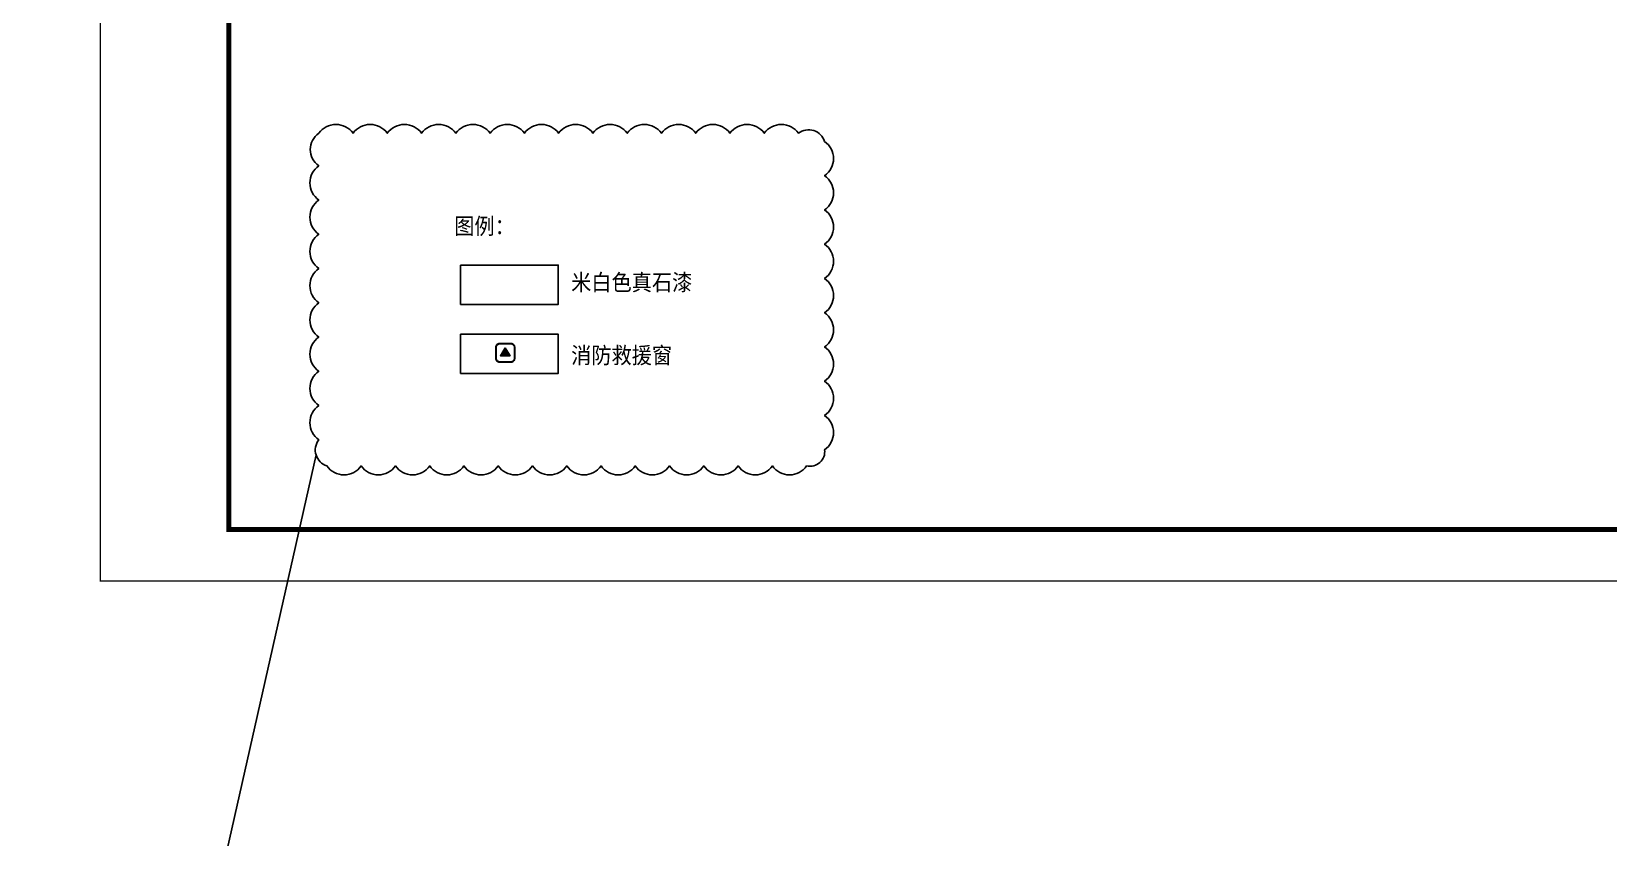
# Model space of a CAD drawing. Extents: x 1738711 to 2346805, y 1189731 to 2516152.
# Drawn here: x 2135904 to 2181922, y 2040718 to 2064249 of the extents above; entities that cross this region are included whole.
import ezdxf
from ezdxf.enums import TextEntityAlignment as Align

# ---------------------------------------------------------------- set-up
doc = ezdxf.new("R2010")
doc.units = 0
doc.header["$LTSCALE"] = 1000
doc.header["$MEASUREMENT"] = 0
for name, color, linetype in [('2', 41, 'Continuous'), ('A-Detl-Thin', 1, 'Continuous'), ('AR-TEXT', 7, 'Continuous'), ('TK', 4, 'Continuous'), ('修改位置', 6, 'Continuous')]:
    doc.layers.add(name, color=color, linetype=linetype)
doc.styles.add('宋体', font='SIMSUN.TTF', dxfattribs={"width": 0.75})
doc.styles.add('黑体', font='simhei_0.ttf', dxfattribs={"width": 0.9})

# ---------------------------------------------------------------- blocks, each defined once
blk = doc.blocks.new('hjashrtahreahe')
at = {"layer": 'TK', "color": 7, "const_width": 25}
blk.add_lwpolyline([(0, 59400), (84100, 59400), (84100, 0), (0, 0)], close=True, dxfattribs=at)
at = {"layer": 'TK', "color": 3, "const_width": 100}
blk.add_lwpolyline([(2500, 1000), (2500, 58400), (83100, 58400), (83100, 1000)], close=True, dxfattribs=at)
at = {"layer": 'TK', "style": '宋体', "width": 0.75}
for tag, height, p in [('项目负责人', 350, (6003, 57089)), ('专业负责人', 350, (6003, 56224)), ('设计人', 350, (6003, 55419)), ('版号1', 250, (77304, 22193)), ('时间1', 250, (82405, 22193)), ('版号2', 250, (77304, 21593)), ('时间2', 250, (82405, 21593)), ('版号3', 250, (77304, 20993)), ('时间3', 250, (82405, 20993)), ('建筑会签', 0.0001, (78978, 2403)), ('电气会签', 0.0001, (82128, 2403)), ('结构会签', 0.0001, (78978, 1803)), ('暖通会签', 0.0001, (82128, 1803)), ('给排水会签', 0.0001, (78978, 1250)), ('智能化会签', 0.0001, (82128, 1250))]:
    blk.add_attdef(tag, text='', height=height, dxfattribs=at).set_placement(p, align=Align.CENTER)
for tag, p in [('合作设计单位', (80816, 48986)), ('版号说明1', (79854, 22318)), ('版号说明2', (79854, 21718)), ('版号说明3', (79854, 21118)), ('浙江绿储科技有限公司', (80545, 16036)), ('百兆瓦级集中式熔盐储能关键', (80545, 14953)), ('设备研发及制造基地项目', (80545, 14603)), ('1#研发楼', (80545, 13636)), ('图名', (80545, 12436)), ('工程编号', (78978, 11461)), ('子项编号', (82128, 11461)), ('建筑', (78978, 10711)), ('图号', (82128, 10711)), ('施工图', (78978, 9961)), ('2023.03', (82128, 9961)), ('审定', (79353, 8461)), ('审核', (79353, 7711)), ('工程负责', (79353, 6961)), ('专业负责', (79353, 6211)), ('设计', (79353, 5461)), ('制图', (79353, 4711)), ('校对', (79353, 3961))]:
    blk.add_attdef(tag, text='', height=250, dxfattribs=at).set_placement(p, align=Align.MIDDLE_CENTER)
blk = doc.blocks.new('44444')
at = {"layer": 'A-Detl-Thin'}
h = blk.add_hatch(color=1, dxfattribs=at)
h.dxf.hatch_style = 1
h.paths.add_polyline_path([(4501249, -50474), (4501124, -50678), (4501380, -50678)])
for points in [[(4501005, -50752), (4501005, -50452, -0.414214), (4501105, -50352), (4501405, -50352, -0.414214), (4501505, -50452), (4501505, -50752, -0.414214), (4501405, -50852), (4501105, -50852, -0.414214)], [(4501015, -50752), (4501015, -50452, -0.414214), (4501105, -50362), (4501405, -50362, -0.414214), (4501495, -50452), (4501495, -50752, -0.414214), (4501405, -50842), (4501105, -50842, -0.414214)]]:
    blk.add_lwpolyline(points, format="xyb", close=True, dxfattribs=at)
blk.add_lwpolyline([(4501249, -50474), (4501124, -50678), (4501380, -50678)], close=True, dxfattribs=at)

msp = doc.modelspace()

# ---------------------------------------------------------------- linework, layer by layer
at = {"layer": '2'}
for points in [[(2148422.2, 2057427.4), (2151276.2, 2057427.4), (2151276.2, 2056280.9), (2148422.2, 2056280.9)], [(2148422.2, 2055412.8), (2151276.2, 2055412.8), (2151276.2, 2054266.3), (2148422.2, 2054266.3)]]:
    msp.add_lwpolyline(points, close=True, dxfattribs=at)
at = {"layer": '修改位置', "ltscale": 0.5}
msp.add_lwpolyline([(2144286.5, 2061277, -0.5205671), (2145286.5, 2061277, -0.5205671), (2146286.5, 2061277, -0.5205671), (2147286.5, 2061277, -0.5205671), (2148286.5, 2061277, -0.5205671), (2149286.5, 2061277, -0.5205671), (2150286.5, 2061277, -0.5205671), (2151286.5, 2061277, -0.5205671), (2152286.5, 2061277, -0.5205671), (2153286.5, 2061277, -0.5205671), (2154286.5, 2061277, -0.5205671), (2155286.5, 2061277, -0.5205671), (2156286.5, 2061277, -0.5205671), (2157286.5, 2061277, -0.5205671), (2158286.5, 2061277, -0.5205671), (2159049, 2061039.5, -0.5205671), (2159049, 2060039.5, -0.5205671), (2159049, 2059039.5, -0.5205671), (2159049, 2058039.5, -0.5205671), (2159049, 2057039.5, -0.5205671), (2159049, 2056039.5, -0.5205671), (2159049, 2055039.5, -0.5205671), (2159049, 2054039.5, -0.5205671), (2159049, 2053039.5, -0.5205671), (2159049, 2052039.5, -0.5205671), (2158523, 2051565.5, -0.5205671), (2157523, 2051565.5, -0.5205671), (2156523, 2051565.5, -0.5205671), (2155523, 2051565.5, -0.5205671), (2154523, 2051565.5, -0.5205671), (2153523, 2051565.5, -0.5205671), (2152523, 2051565.5, -0.5205671), (2151523, 2051565.5, -0.5205671), (2150523, 2051565.5, -0.5205671), (2149523, 2051565.5, -0.5205671), (2148523, 2051565.5, -0.5205671), (2147523, 2051565.5, -0.5205671), (2146523, 2051565.5, -0.5205671), (2145523, 2051565.5, -0.5205671), (2144523, 2051565.5, -0.5205671), (2144286.5, 2052329, -0.5205671), (2144286.5, 2053329, -0.5205671), (2144286.5, 2054329, -0.5205671), (2144286.5, 2055329, -0.5205671), (2144286.5, 2056329, -0.5205671), (2144286.5, 2057329, -0.5205671), (2144286.5, 2058329, -0.5205671), (2144286.5, 2059329, -0.5205671), (2144286.5, 2060329, -0.5205671)], format="xyb", close=True, dxfattribs=at)
msp.add_lwpolyline([(2046297.8, 1881197.6), (2105727.4, 1881197.6), (2144206, 2051885.7)], dxfattribs=at)

# ---------------------------------------------------------------- block references
at = {"xscale": 1.5, "yscale": 1.5, "zscale": 1.5}
msp.add_blockref('hjashrtahreahe', (2137913.5, 2048209.1), dxfattribs=at)
at = {"color": 6, "xscale": 1.1, "yscale": 1.1, "zscale": 1.1}
msp.add_blockref('44444', (-2801651.2, 2110530.6), dxfattribs=at)

# ---------------------------------------------------------------- texts
at = {"layer": 'AR-TEXT', "style": '黑体', "width": 0.9}
for s, p in [('图例：', (2148239.9, 2058327.4)), ('米白色真石漆', (2151650.7, 2056685.4)), ('消防救援窗', (2151650.7, 2054556.7))]:
    msp.add_text(s, height=480, dxfattribs=at).set_placement(p)

doc.saveas('drawing.dxf')
